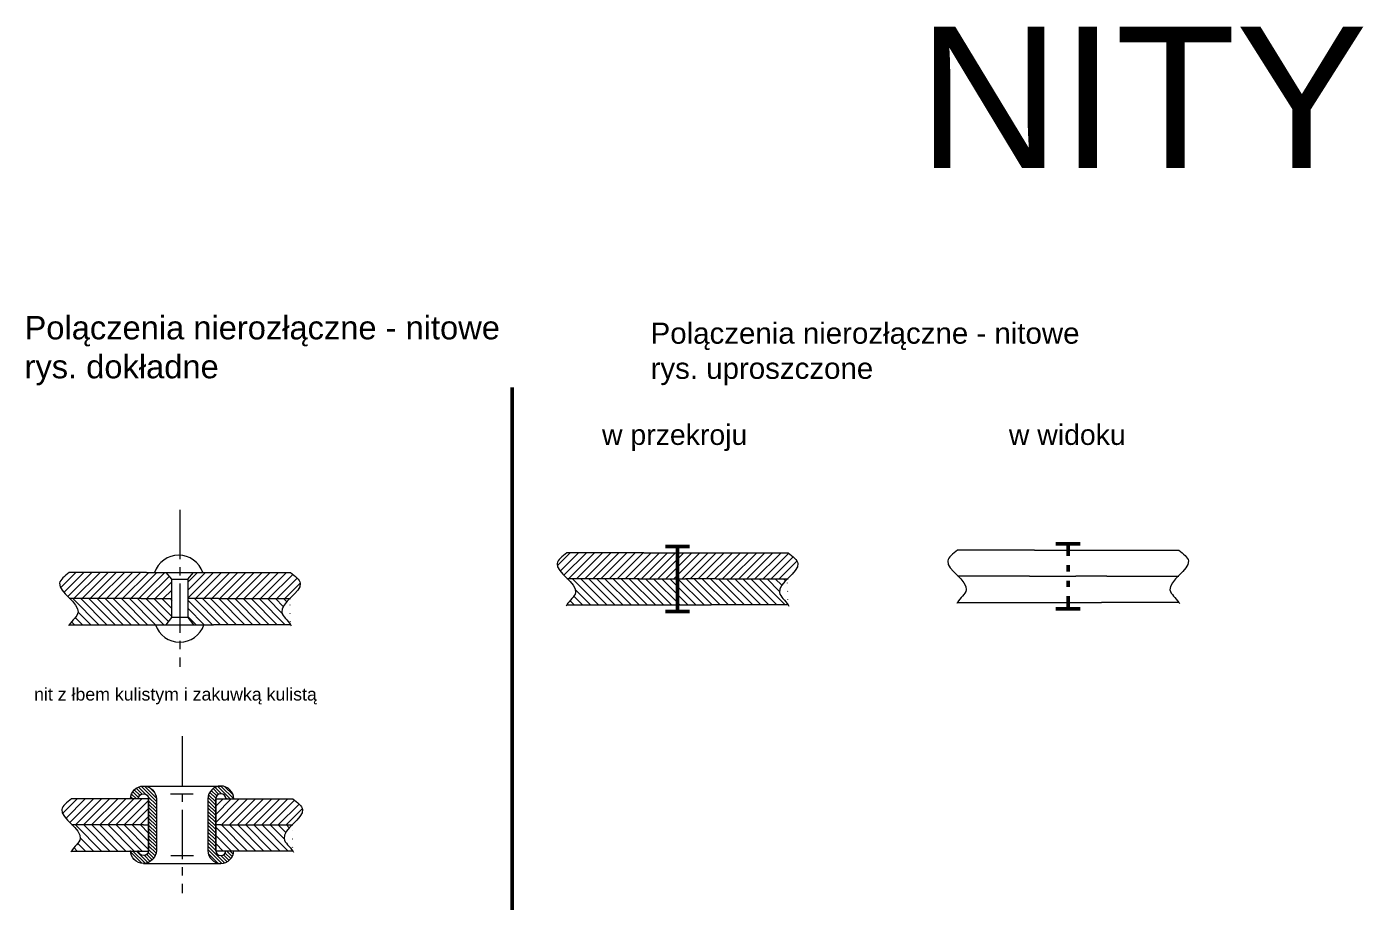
# Model space of a CAD drawing. Header units: millimetres. Extents: x 271 to 5931, y -2947 to 693.
# Drawn here: x 287 to 805, y 320 to 659 of the extents above; entities that cross this region are included whole.
import ezdxf

# ---------------------------------------------------------------- set-up
doc = ezdxf.new("R2010")
doc.units = ezdxf.units.MM
doc.linetypes.add('ACAD_ISO03W100', pattern=[30, 12, -18])
doc.linetypes.add('CENTER2', pattern=[28.575000000000003, 19.05, -3.175, 3.175, -3.175])
for name, color, linetype, lineweight in [('0.1', 1, 'Continuous', 30), ('cienka ciagla', 7, 'Continuous', 18), ('kreskowanie', 253, 'Continuous', 30)]:
    doc.layers.add(name, color=color, linetype=linetype, lineweight=lineweight)
doc.styles.get("Standard").update_dxf_attribs({"font": 'arial.ttf'})
pattern_1 = [(135, (240.3612188905507, 94.14605645237407), (-0.6735192090801865, -0.6735192090801865), [])]
pattern_2 = [(135, (240.3612188905507, 94.14605645237407), (-1.571544821187102, -1.571544821187102), [])]
pattern_3 = [(45, (318.2359705350545, 349.3738221945514), (-1.571544821187102, 1.571544821187102), [])]

msp = doc.modelspace()

# ---------------------------------------------------------------- hatches: boundary and pattern name
at = {"layer": '0.1', "lineweight": 18}
h = msp.add_hatch(dxfattribs=at)
h.set_pattern_fill('ANSI31', scale=0.3, angle=90)
h.set_pattern_definition(pattern_1)
h.paths.add_polyline_path([(332.044373552363, 364.4744508147933, 0.4142135623730951), (327.044373552363, 359.4744508147933), (330.044373552363, 359.4744508147933, -0.4142135623730951), (332.044373552363, 361.4744508147933, -0.4142135623730951), (334.044373552363, 359.4744508147933), (334.044373552363, 339.2731935743095), (334.034221667962, 339.2731935743095, -0.3849890143098316), (332.044373552363, 337.4744508147933, -0.3849890143098321), (330.054525436764, 339.2731935743095), (327.0484256419908, 339.2731935743095, 0.4024695679899382), (332.044373552363, 334.4744508147933, 0.4142135623730951), (337.044373552363, 339.4744508147933), (337.044373552363, 359.4744508147933, 0.4142135623730951)])
h = msp.add_hatch(dxfattribs=at)
h.set_pattern_fill('ANSI31', scale=0.3, angle=90)
h.set_pattern_definition(pattern_1)
h.paths.add_polyline_path([(357.044373552363, 359.4744508147933), (357.044373552363, 339.4744508147933, 0.4142135623730951), (362.044373552363, 334.4744508147933, 0.4024695679899382), (367.0403214627353, 339.2731935743095), (364.034221667962, 339.2731935743095, -0.3849890143098321), (362.044373552363, 337.4744508147933, -0.3849890143098321), (360.054525436764, 339.2731935743095), (360.044373552363, 339.2731935743095), (360.044373552363, 359.4744508147933, -0.4142135623730951), (362.044373552363, 361.4744508147933, -0.4142135623730951), (364.044373552363, 359.4744508147933), (367.044373552363, 359.4744508147933, 0.4142135623730951), (362.044373552363, 364.4744508147933, 0.4142135623730951)])
h = msp.add_hatch(dxfattribs=at)
h.set_pattern_fill('ANSI31', scale=0.7)
h.set_pattern_definition(pattern_3)
edge = h.paths.add_edge_path()
edge.add_line((332.044373552363, 349.3738221945514), (334.044373552363, 349.3738221945514))
edge.add_line((334.044373552363, 349.3738221945514), (334.044373552363, 359.4744508147933))
edge.add_line((334.044373552363, 359.4744508147933), (304.1623657961653, 359.4744508147933))
edge.add_spline(control_points=[(304.1623657961653, 359.4744508147933), (302.3866309419392, 358.134819298924), (298.3440597465129, 355.0850645646233), (302.3705855576644, 351.436354795558), (304.427567517746, 349.3738221945513)], knot_values=[0, 0, 0, 0, 5.59542971104651, 12.73834487287101, 12.73834487287101, 12.73834487287101, 12.73834487287101], degree=3, periodic=0)
edge.add_line((304.4275675177459, 349.3738221945514), (332.044373552363, 349.3738221945514))
h = msp.add_hatch(dxfattribs=at)
h.set_pattern_fill('ANSI31', scale=0.7)
h.set_pattern_definition(pattern_3)
edge = h.paths.add_edge_path()
edge.add_spline(control_points=[(389.6611795869801, 349.3738221945513), (391.7181615470616, 351.436354795558), (395.7446873582131, 355.0850645646233), (391.7021161627868, 358.134819298924), (389.9263813085607, 359.4744508147933)], knot_values=[0, 0, 0, 0, 7.142915161824499, 12.73834487287101, 12.73834487287101, 12.73834487287101, 12.73834487287101], degree=3, periodic=0)
edge.add_line((389.9263813085607, 359.4744508147933), (360.044373552363, 359.4744508147933))
edge.add_line((360.044373552363, 359.4744508147933), (360.044373552363, 349.3738221945514))
edge.add_line((360.044373552363, 349.3738221945514), (362.044373552363, 349.3738221945514))
edge.add_line((362.044373552363, 349.3738221945514), (389.6611795869802, 349.3738221945514))
h = msp.add_hatch(dxfattribs=at)
h.set_pattern_fill('ANSI31', scale=0.7, angle=90)
h.set_pattern_definition(pattern_2)
edge = h.paths.add_edge_path()
edge.add_spline(control_points=[(304.4275675177461, 349.3738221945513), (306.2097380044424, 347.5868426290048), (309.3915553896067, 344.0773521543872), (305.2261507657875, 340.9455728008219), (304.1623657961653, 339.2731935743095)], knot_values=[12.73834487287114, 12.73834487287114, 12.73834487287114, 12.73834487287114, 18.92697114058782, 24.80841568077044, 24.80841568077046, 24.80841568077046, 24.80841568077046], degree=3, periodic=0)
edge.add_line((304.1623657961653, 339.2731935743095), (334.034221667962, 339.2731935743095))
edge.add_arc((332.044373552363, 339.4744508147933), 2, 354.2246296357833, 360)
edge.add_line((334.044373552363, 339.4744508147933), (334.044373552363, 349.3738221945514))
edge.add_line((334.044373552363, 349.3738221945514), (332.044373552363, 349.3738221945514))
edge.add_line((332.044373552363, 349.3738221945514), (304.4275675177459, 349.3738221945514))
h = msp.add_hatch(dxfattribs=at)
h.set_pattern_fill('ANSI31', scale=0.7, angle=90)
h.set_pattern_definition(pattern_2)
edge = h.paths.add_edge_path()
edge.add_line((362.044373552363, 349.3738221945514), (360.044373552363, 349.3738221945514))
edge.add_line((360.044373552363, 349.3738221945514), (360.044373552363, 339.4744508147933))
edge.add_arc((362.044373552363, 339.4744508147933), 2, 180, 185.7753703642167)
edge.add_line((360.054525436764, 339.2731935743095), (389.9263813085607, 339.2731935743095))
edge.add_spline(control_points=[(389.9263813085607, 339.2731935743095), (388.8625963389385, 340.9455728008219), (384.6971917151194, 344.0773521543872), (387.8790091002836, 347.5868426290048), (389.66117958698, 349.3738221945513)], knot_values=[12.73834487287114, 12.73834487287114, 12.73834487287114, 12.73834487287116, 18.61978941305377, 24.80841568077046, 24.80841568077046, 24.80841568077046, 24.80841568077046], degree=3, periodic=0)
edge.add_line((389.6611795869801, 349.3738221945514), (362.044373552363, 349.3738221945514))
at = {"layer": 'cienka ciagla', "lineweight": 18}
h = msp.add_hatch(dxfattribs=at)
h.set_pattern_fill('ANSI31', scale=0.7)
h.set_pattern_definition([(45, (-16.29110889373987, 3.982310004155067), (-1.571544821187102, 1.571544821187102), [])])
edge = h.paths.add_edge_path()
edge.add_line((539.0672494638172, 454.8996538942292), (526.0672494638172, 454.8996538942292))
edge.add_line((526.0672494638172, 454.8996538942292), (496.1852417076195, 454.8996538942292))
edge.add_spline(control_points=[(496.1852417076195, 454.8996538942292), (494.4095068533935, 453.5600223783599), (490.3669356579672, 450.5102676440592), (494.3934614691187, 446.8615578749939), (496.4504434292003, 444.7990252739872)], knot_values=[0, 0, 0, 0, 5.59542971104651, 12.73834487287101, 12.73834487287101, 12.73834487287101, 12.73834487287101], degree=3, periodic=0)
edge.add_line((496.4504434292002, 444.7990252739874), (524.0672494638172, 444.7990252739874))
edge.add_line((524.0672494638172, 444.7990252739874), (526.0672494638172, 444.7990252739874))
edge.add_line((526.0672494638172, 444.7990252739874), (535.8969457123603, 444.7990252739874))
edge.add_line((535.8969457123603, 444.7990252739874), (539.0672494638172, 444.7990252739874))
edge.add_line((539.0672494638172, 444.7990252739874), (539.0672494638172, 454.8996538942292))
edge = h.paths.add_edge_path()
edge.add_spline(control_points=[(581.6840554984342, 444.7990252739872), (583.7410374585158, 446.8615578749939), (587.7675632696673, 450.5102676440592), (583.7249920742411, 453.5600223783599), (581.9492572200149, 454.8996538942292)], knot_values=[0, 0, 0, 0, 7.142915161824499, 12.73834487287101, 12.73834487287101, 12.73834487287101, 12.73834487287101], degree=3, periodic=0)
edge.add_line((581.9492572200149, 454.8996538942292), (552.0672494638172, 454.8996538942292))
edge.add_line((552.0672494638172, 454.8996538942292), (539.0672494638172, 454.8996538942292))
edge.add_line((539.0672494638172, 454.8996538942292), (539.0672494638172, 444.7990252739874))
edge.add_line((539.0672494638172, 444.7990252739874), (542.1368354954757, 444.7990252739874))
edge.add_line((542.1368354954757, 444.7990252739874), (552.0672494638172, 444.7990252739874))
edge.add_line((552.0672494638172, 444.7990252739874), (554.0672494638172, 444.7990252739874))
edge.add_line((554.0672494638172, 444.7990252739874), (581.6840554984343, 444.7990252739874))
h = msp.add_hatch(dxfattribs=at)
h.set_pattern_fill('ANSI31', scale=0.7)
h.set_pattern_definition([(45, (0, 0), (-1.571544821187102, 1.571544821187102), [])])
edge = h.paths.add_edge_path()
edge.add_line((343.0159819346445, 444.6183663558768), (340.856729899926, 447.2276602143193))
edge.add_line((340.856729899926, 447.2276602143193), (333.1862856861015, 447.2276602143193))
edge.add_line((333.1862856861015, 447.2276602143193), (303.3042779299038, 447.2276602143193))
edge.add_spline(control_points=[(303.3042779299038, 447.2276602143193), (301.5285430756777, 445.8880286984499), (297.4859718802514, 442.8382739641493), (301.5124976914028, 439.189564195084), (303.5694796514844, 437.1270315940773)], knot_values=[0, 0, 0, 0, 5.59542971104651, 12.73834487287101, 12.73834487287101, 12.73834487287101, 12.73834487287101], degree=3, periodic=0)
edge.add_line((303.5694796514844, 437.1270315940774), (331.1862856861015, 437.1270315940774))
edge.add_line((331.1862856861015, 437.1270315940774), (333.1862856861015, 437.1270315940774))
edge.add_line((333.1862856861015, 437.1270315940774), (343.0159819346445, 437.1270315940774))
edge.add_line((343.0159819346445, 437.1270315940774), (343.0159819346445, 444.6183663558768))
edge = h.paths.add_edge_path()
edge.add_spline(control_points=[(388.8030917207185, 437.1270315940773), (390.8600736808, 439.189564195084), (394.8865994919515, 442.8382739641493), (390.8440282965253, 445.8880286984499), (389.0682934422992, 447.2276602143193)], knot_values=[0, 0, 0, 0, 7.142915161824499, 12.73834487287101, 12.73834487287101, 12.73834487287101, 12.73834487287101], degree=3, periodic=0)
edge.add_line((389.0682934422992, 447.2276602143193), (359.1862856861015, 447.2276602143193))
edge.add_line((359.1862856861015, 447.2276602143193), (351.4151237524784, 447.2276602143193))
edge.add_line((351.4151237524784, 447.2276602143193), (349.2558717177599, 444.6183663558768))
edge.add_line((349.2558717177599, 444.6183663558768), (349.2558717177599, 437.1270315940774))
edge.add_line((349.2558717177599, 437.1270315940774), (359.1862856861015, 437.1270315940774))
edge.add_line((359.1862856861015, 437.1270315940774), (361.1862856861014, 437.1270315940774))
edge.add_line((361.1862856861014, 437.1270315940774), (388.8030917207186, 437.1270315940774))
h = msp.add_hatch(dxfattribs=at)
h.set_pattern_fill('ANSI31', scale=0.7, angle=90)
h.set_pattern_definition([(135, (-16.29110889373987, 3.982310004155067), (-1.571544821187102, -1.571544821187102), [])])
edge = h.paths.add_edge_path()
edge.add_line((539.0672494638172, 444.7990252739874), (535.8969457123603, 444.7990252739874))
edge.add_line((535.8969457123603, 444.7990252739874), (526.0672494638172, 444.7990252739874))
edge.add_line((526.0672494638172, 444.7990252739874), (524.0672494638172, 444.7990252739874))
edge.add_line((524.0672494638172, 444.7990252739874), (496.4504434292002, 444.7990252739874))
edge.add_spline(control_points=[(496.4504434292003, 444.7990252739872), (498.2326139158968, 443.0120457084408), (501.414431301061, 439.5025552338232), (497.2490266772417, 436.3707758802578), (496.1852417076196, 434.6983966537454)], knot_values=[12.73834487287101, 12.73834487287101, 12.73834487287101, 12.73834487287101, 18.92697114058782, 24.80841568077044, 24.80841568077045, 24.80841568077045, 24.80841568077045], degree=3, periodic=0)
edge.add_line((496.1852417076196, 434.6983966537455), (526.0672494638172, 434.6983966537455))
edge.add_line((526.0672494638172, 434.6983966537455), (539.0672494638172, 434.6983966537455))
edge.add_line((539.0672494638172, 434.6983966537455), (539.0672494638172, 444.7990252739874))
edge = h.paths.add_edge_path()
edge.add_spline(control_points=[(581.9492572200149, 434.6983966537454), (580.8854722503929, 436.3707758802578), (576.7200676265736, 439.5025552338232), (579.9018850117378, 443.0120457084408), (581.6840554984342, 444.7990252739872)], knot_values=[12.73834487287101, 12.73834487287101, 12.73834487287101, 12.73834487287102, 18.61978941305363, 24.80841568077044, 24.80841568077044, 24.80841568077044, 24.80841568077044], degree=3, periodic=0)
edge.add_line((581.6840554984343, 444.7990252739874), (554.0672494638172, 444.7990252739874))
edge.add_line((554.0672494638172, 444.7990252739874), (552.0672494638172, 444.7990252739874))
edge.add_line((552.0672494638172, 444.7990252739874), (542.1368354954757, 444.7990252739874))
edge.add_line((542.1368354954757, 444.7990252739874), (539.0672494638172, 444.7990252739874))
edge.add_line((539.0672494638172, 444.7990252739874), (539.0672494638172, 434.6983966537455))
edge.add_line((539.0672494638172, 434.6983966537455), (552.0672494638172, 434.6983966537455))
edge.add_line((552.0672494638172, 434.6983966537455), (581.9492572200149, 434.6983966537455))
h = msp.add_hatch(dxfattribs=at)
h.set_pattern_fill('ANSI31', scale=0.7, angle=90)
h.set_pattern_definition([(135, (0, 0), (-1.571544821187102, -1.571544821187102), [])])
edge = h.paths.add_edge_path()
edge.add_line((343.0159819346445, 429.8487874227867), (343.0159819346445, 437.1270315940774))
edge.add_line((343.0159819346445, 437.1270315940774), (333.1862856861015, 437.1270315940774))
edge.add_line((333.1862856861015, 437.1270315940774), (331.1862856861015, 437.1270315940774))
edge.add_line((331.1862856861015, 437.1270315940774), (303.5694796514844, 437.1270315940774))
edge.add_spline(control_points=[(303.5694796514844, 437.1270315940773), (305.3516501381809, 435.3400520285309), (308.5334675233452, 431.8305615539133), (304.3680628995259, 428.6987822003479), (303.3042779299037, 427.0264029738354)], knot_values=[12.73834487287101, 12.73834487287101, 12.73834487287101, 12.73834487287101, 18.92697114058782, 24.80841568077044, 24.80841568077049, 24.80841568077049, 24.80841568077049], degree=3, periodic=0)
edge.add_line((303.3042779299037, 427.0264029738355), (333.1862856861015, 427.0264029738355))
edge.add_line((333.1862856861015, 427.0264029738355), (340.8567298999261, 427.0264029738355))
edge.add_line((340.8567298999261, 427.0264029738355), (343.0159819346445, 429.8487874227867))
edge = h.paths.add_edge_path()
edge.add_spline(control_points=[(389.0682934422992, 427.0264029738354), (388.0045084726772, 428.6987822003479), (383.8391038488578, 431.8305615539133), (387.0209212340221, 435.3400520285309), (388.8030917207185, 437.1270315940773)], knot_values=[12.73834487287101, 12.73834487287101, 12.73834487287101, 12.73834487287106, 18.61978941305367, 24.80841568077049, 24.80841568077049, 24.80841568077049, 24.80841568077049], degree=3, periodic=0)
edge.add_line((388.8030917207186, 437.1270315940774), (361.1862856861014, 437.1270315940774))
edge.add_line((361.1862856861014, 437.1270315940774), (359.1862856861015, 437.1270315940774))
edge.add_line((359.1862856861015, 437.1270315940774), (349.2558717177599, 437.1270315940774))
edge.add_line((349.2558717177599, 437.1270315940774), (349.2558717177599, 429.8487874227867))
edge.add_line((349.2558717177599, 429.8487874227867), (351.4151237524783, 427.0264029738355))
edge.add_line((351.4151237524783, 427.0264029738355), (359.1862856861015, 427.0264029738355))
edge.add_line((359.1862856861015, 427.0264029738355), (389.0682934422992, 427.0264029738355))

# ---------------------------------------------------------------- linework, layer by layer
at = {"layer": '0.1', "lineweight": 18}
for p, q in [((675.4824060643194, 445.7821773752767), (647.6003983081217, 445.7821773752767)), ((675.4824060643194, 445.7821773752767), (677.4824060643194, 445.7821773752767)), ((705.4824060643194, 445.7821773752767), (703.4824060643194, 445.7821773752767)), ((705.4824060643194, 445.7821773752767), (733.3644138205171, 445.7821773752767)), ((524.0672494638172, 444.7990252739874), (496.1852417076195, 444.7990252739874)), ((524.0672494638172, 444.7990252739874), (526.0672494638172, 444.7990252739874)), ((554.0672494638172, 444.7990252739874), (552.0672494638172, 444.7990252739874)), ((554.0672494638172, 444.7990252739874), (581.9492572200149, 444.7990252739874)), ((331.1862856861015, 437.1270315940774), (303.3042779299038, 437.1270315940774)), ((331.1862856861015, 437.1270315940774), (333.1862856861015, 437.1270315940774)), ((361.1862856861014, 437.1270315940774), (359.1862856861015, 437.1270315940774)), ((361.1862856861014, 437.1270315940774), (389.0682934422992, 437.1270315940774)), ((332.044373552363, 364.4744508147933), (362.044373552363, 364.4744508147933)), ((342.5774745031785, 361.4744508147933), (351.3725194272091, 361.4744508147933)), ((332.044373552363, 349.3738221945514), (304.1623657961653, 349.3738221945514)), ((332.044373552363, 349.3738221945514), (334.044373552363, 349.3738221945514)), ((362.044373552363, 349.3738221945514), (360.044373552363, 349.3738221945514)), ((362.044373552363, 349.3738221945514), (389.9263813085607, 349.3738221945514)), ((342.6468510903477, 337.4744508147933), (351.4418960143784, 337.4744508147933)), ((332.044373552363, 334.4744508147933), (362.044373552363, 334.4744508147933))]:
    msp.add_line(p, q, dxfattribs=at)
for points in [[(526.0672494638172, 454.8996538942292), (496.1852417076195, 454.8996538942292)], [(552.0672494638172, 454.8996538942292), (581.9492572200149, 454.8996538942292)], [(677.4824060643194, 455.8828059955185), (647.6003983081217, 455.8828059955185)], [(703.4824060643194, 455.8828059955185), (733.3644138205171, 455.8828059955185)], [(333.1862856861015, 447.2276602143193), (303.3042779299038, 447.2276602143193)], [(359.1862856861015, 447.2276602143193), (389.0682934422992, 447.2276602143193)], [(647.6003983081217, 435.6815487550348), (677.4824060643194, 435.6815487550348)], [(733.3644138205171, 435.6815487550348), (703.4824060643194, 435.6815487550348)], [(496.1852417076195, 434.6983966537455), (526.0672494638172, 434.6983966537455)], [(581.9492572200149, 434.6983966537455), (552.0672494638172, 434.6983966537455)], [(303.3042779299038, 427.0264029738355), (333.1862856861015, 427.0264029738355)], [(389.0682934422992, 427.0264029738355), (359.1862856861015, 427.0264029738355)], [(304.1623657961653, 339.2731935743095), (334.044373552363, 339.2731935743095), (334.044373552363, 359.4744508147933), (304.1623657961653, 359.4744508147933)], [(389.9263813085607, 339.2731935743095), (360.044373552363, 339.2731935743095), (360.044373552363, 359.4744508147933), (389.9263813085607, 359.4744508147933)]]:
    msp.add_lwpolyline(points, dxfattribs=at)
for points in [[(327.044373552363, 359.4744508147933, -0.4142135623730951), (332.044373552363, 364.4744508147933), (332.044373552363, 364.4744508147933, -0.414213562373095), (337.044373552363, 359.4744508147933), (337.044373552363, 339.4744508147933, -0.414213562373095), (332.044373552363, 334.4744508147933), (332.044373552363, 334.4744508147933, -0.414213562373095), (327.044373552363, 339.4744508147933)], [(367.044373552363, 359.4744508147933, 0.4142135623730951), (362.044373552363, 364.4744508147933), (362.044373552363, 364.4744508147933, 0.414213562373095), (357.044373552363, 359.4744508147933), (357.044373552363, 339.4744508147933, 0.414213562373095), (362.044373552363, 334.4744508147933), (362.044373552363, 334.4744508147933, 0.414213562373095), (367.044373552363, 339.4744508147933)], [(330.044373552363, 359.4744508147933, -0.4142135623730951), (332.044373552363, 361.4744508147933, -0.4142135623730951), (334.044373552363, 359.4744508147933), (334.044373552363, 339.4744508147933, -0.4142135623730951), (332.044373552363, 337.4744508147933, -0.4142135623730951), (330.044373552363, 339.4744508147933)], [(364.044373552363, 359.4744508147933, 0.4142135623730951), (362.044373552363, 361.4744508147933, 0.4142135623730951), (360.044373552363, 359.4744508147933), (360.044373552363, 339.4744508147933, 0.4142135623730951), (362.044373552363, 337.4744508147933, 0.4142135623730951), (364.044373552363, 339.4744508147933)]]:
    msp.add_lwpolyline(points, format="xyb", dxfattribs=at)
at = {"layer": 'cienka ciagla', "lineweight": 50}
msp.add_line((474.9766809814901, 519.0303570950891), (474.9766809814899, 35.61766469969007), dxfattribs=at)
at = {"layer": 'cienka ciagla', "color": 1, "lineweight": 50}
for p, q in [((534.3593930866161, 457.3959375336573), (543.7751058410183, 457.3959375336573)), ((539.0672494638172, 454.8996538942292), (539.0672494638172, 457.3959375336573)), ((685.7745496871183, 458.3790896349466), (695.1902624415205, 458.3790896349466)), ((690.4824060643194, 455.8828059955185), (690.4824060643194, 458.3790896349466)), ((539.0672494638172, 434.6983966537455), (539.0672494638172, 454.8996538942292)), ((690.4824060643194, 433.1441315609381), (690.4824060643194, 435.6404152003662)), ((534.3593930866161, 432.1609794596488), (543.7751058410183, 432.1609794596488)), ((539.0672494638172, 432.1609794596488), (539.0672494638172, 434.6572630990769)), ((685.7745496871183, 433.1441315609381), (695.1902624415205, 433.1441315609381))]:
    msp.add_line(p, q, dxfattribs=at)
at = {"layer": 'cienka ciagla', "color": 1, "lineweight": 18}
for p, q in [((526.0672494638172, 454.8996538942292), (552.0672494638172, 454.8996538942292)), ((677.4824060643194, 455.8828059955185), (703.4824060643194, 455.8828059955185)), ((333.1862856861015, 447.2276602143193), (359.1862856861015, 447.2276602143193)), ((343.0159819346445, 444.6183663558768), (340.856729899926, 447.2276602143193)), ((349.2558717177599, 444.6183663558768), (351.4151237524784, 447.2276602143193)), ((677.4824060643194, 445.7821773752767), (687.3121023128625, 445.7821773752767)), ((687.3121023128625, 445.7821773752767), (693.5519920959779, 445.7821773752767)), ((703.4824060643194, 445.7821773752767), (693.5519920959779, 445.7821773752767)), ((526.0672494638172, 444.7990252739874), (535.8969457123603, 444.7990252739874)), ((535.8969457123603, 444.7990252739874), (542.1368354954757, 444.7990252739874)), ((552.0672494638172, 444.7990252739874), (542.1368354954757, 444.7990252739874)), ((333.1862856861015, 437.1270315940774), (343.0159819346445, 437.1270315940774)), ((359.1862856861015, 437.1270315940774), (349.2558717177599, 437.1270315940774)), ((677.4824060643194, 435.6815487550348), (703.4824060643194, 435.6815487550348)), ((526.0672494638172, 434.6983966537455), (552.0672494638172, 434.6983966537455)), ((333.1862856861015, 427.0264029738355), (359.1862856861015, 427.0264029738355)), ((340.8567298999261, 427.0264029738355), (343.0159819346445, 429.8487874227867)), ((349.2558717177599, 429.8487874227867), (351.4151237524783, 427.0264029738355))]:
    msp.add_line(p, q, dxfattribs=at)
at = {"layer": 'cienka ciagla', "color": 1, "linetype": 'ACAD_ISO03W100', "lineweight": 50, "ltscale": 0.2}
msp.add_line((690.4824060643194, 435.6815487550348), (690.4824060643194, 455.8828059955185), dxfattribs=at)
at = {"layer": 'cienka ciagla', "color": 1, "lineweight": 18}
msp.add_lwpolyline([(343.0159819346445, 444.6183663558768), (349.2558717177599, 444.6183663558768), (349.2558717177599, 429.8487874227867), (343.0159819346445, 429.8487874227867)], close=True, dxfattribs=at)
for centre, start, end in [((345.6882180652188, 444.0497893193322), 18.68170401331034, 161.3182959866897), ((346.1017079104131, 430.1879290663066), 198.6817040133129, 341.3182959866871)]:
    msp.add_arc(centre, 9.921219673441561, start, end, dxfattribs=at)
at = {"layer": 'cienka ciagla', "lineweight": 18}
for points in [[(496.1852417076195, 454.8996538942292), (492.4149554345539, 450.7651920102116), (499.5639200240373, 439.512534449178), (496.1852417076195, 434.6983966537455), (495.9298437572841, 434.2732036285279)], [(581.9492572200149, 454.8996538942292), (585.7195434930807, 450.7651920102116), (578.5705789035972, 439.512534449178), (581.9492572200149, 434.6983966537455), (582.2046551703504, 434.2732036285279)], [(647.6003983081217, 455.8828059955185), (643.8301120350561, 451.748344111501), (650.9790766245395, 440.4956865504673), (647.6003983081217, 435.6815487550348), (647.3450003577863, 435.2563557298172)], [(733.3644138205171, 455.8828059955185), (737.1347000935829, 451.748344111501), (729.9857355040994, 440.4956865504673), (733.3644138205171, 435.6815487550348), (733.6198117708526, 435.2563557298172)], [(303.3042779299038, 447.2276602143193), (299.5339916568381, 443.0931983303017), (306.6829562463216, 431.840540769268), (303.3042779299038, 427.0264029738355), (303.0488799795683, 426.6012099486179)], [(389.0682934422992, 447.2276602143193), (392.8385797153649, 443.0931983303017), (385.6896151258814, 431.840540769268), (389.0682934422992, 427.0264029738355), (389.3236913926347, 426.6012099486179)], [(304.1623657961653, 359.4744508147933), (300.3920795230996, 355.3399889307757), (307.5410441125831, 344.0873313697421), (304.1623657961653, 339.2731935743095), (303.9069678458299, 338.8480005490919)], [(389.9263813085607, 359.4744508147933), (393.6966675816265, 355.3399889307757), (386.5477029921429, 344.0873313697421), (389.9263813085607, 339.2731935743095), (390.1817792588962, 338.8480005490919)]]:
    msp.add_spline(points, degree=3, dxfattribs=at)
at = {"layer": 'kreskowanie', "linetype": 'CENTER2', "lineweight": 18}
for p, q in [((346.1862856861015, 471.512595405271), (346.1862856861015, 410.6712306206064)), ((346.1862856861015, 471.512595405271), (346.1862856861015, 410.6712306206064)), ((347.044373552363, 383.759386005745), (347.044373552363, 322.9180212210804)), ((347.044373552363, 383.759386005745), (347.044373552363, 322.9180212210804))]:
    msp.add_line(p, q, dxfattribs=at)

# ---------------------------------------------------------------- texts
at = {"layer": 'cienka ciagla', "lineweight": 18, "insert": (412.9388588628028, 658.8963714998386), "char_height": 54.81382767176405, "attachment_point": 1}
msp.add_mtext('^INITY', dxfattribs=at)
at = {"layer": 'cienka ciagla', "color": 1, "lineweight": 18, "attachment_point": 1}
for s, insert, char_height in [('{\\C256;Polączenia nierozłączne - nitowe\\Prys. dokładne}', (285.9580816254124, 546.726372260064), 9.05878722264724), ('{\\C256;nit z łbem kulistym i zakuwką kulistą}', (289.6527598713063, 402.5355202058137), 4.919835061497934)]:
    msp.add_mtext(s, dxfattribs=dict(at, insert=insert, char_height=char_height))
at = {"layer": 'cienka ciagla', "color": 1, "lineweight": 100, "attachment_point": 1}
for s, insert, char_height in [('{\\C256;Polączenia nierozłączne - nitowe\\Prys. uproszczone}', (528.6436798956205, 544.1562577791085), 8.173919919542838), ('{\\C256;w przekroju^I^I^I^Iw widoku}', (509.8072825053797, 504.6258772773051), 7.885941164383962)]:
    msp.add_mtext(s, dxfattribs=dict(at, insert=insert, char_height=char_height))

doc.saveas('drawing.dxf')
